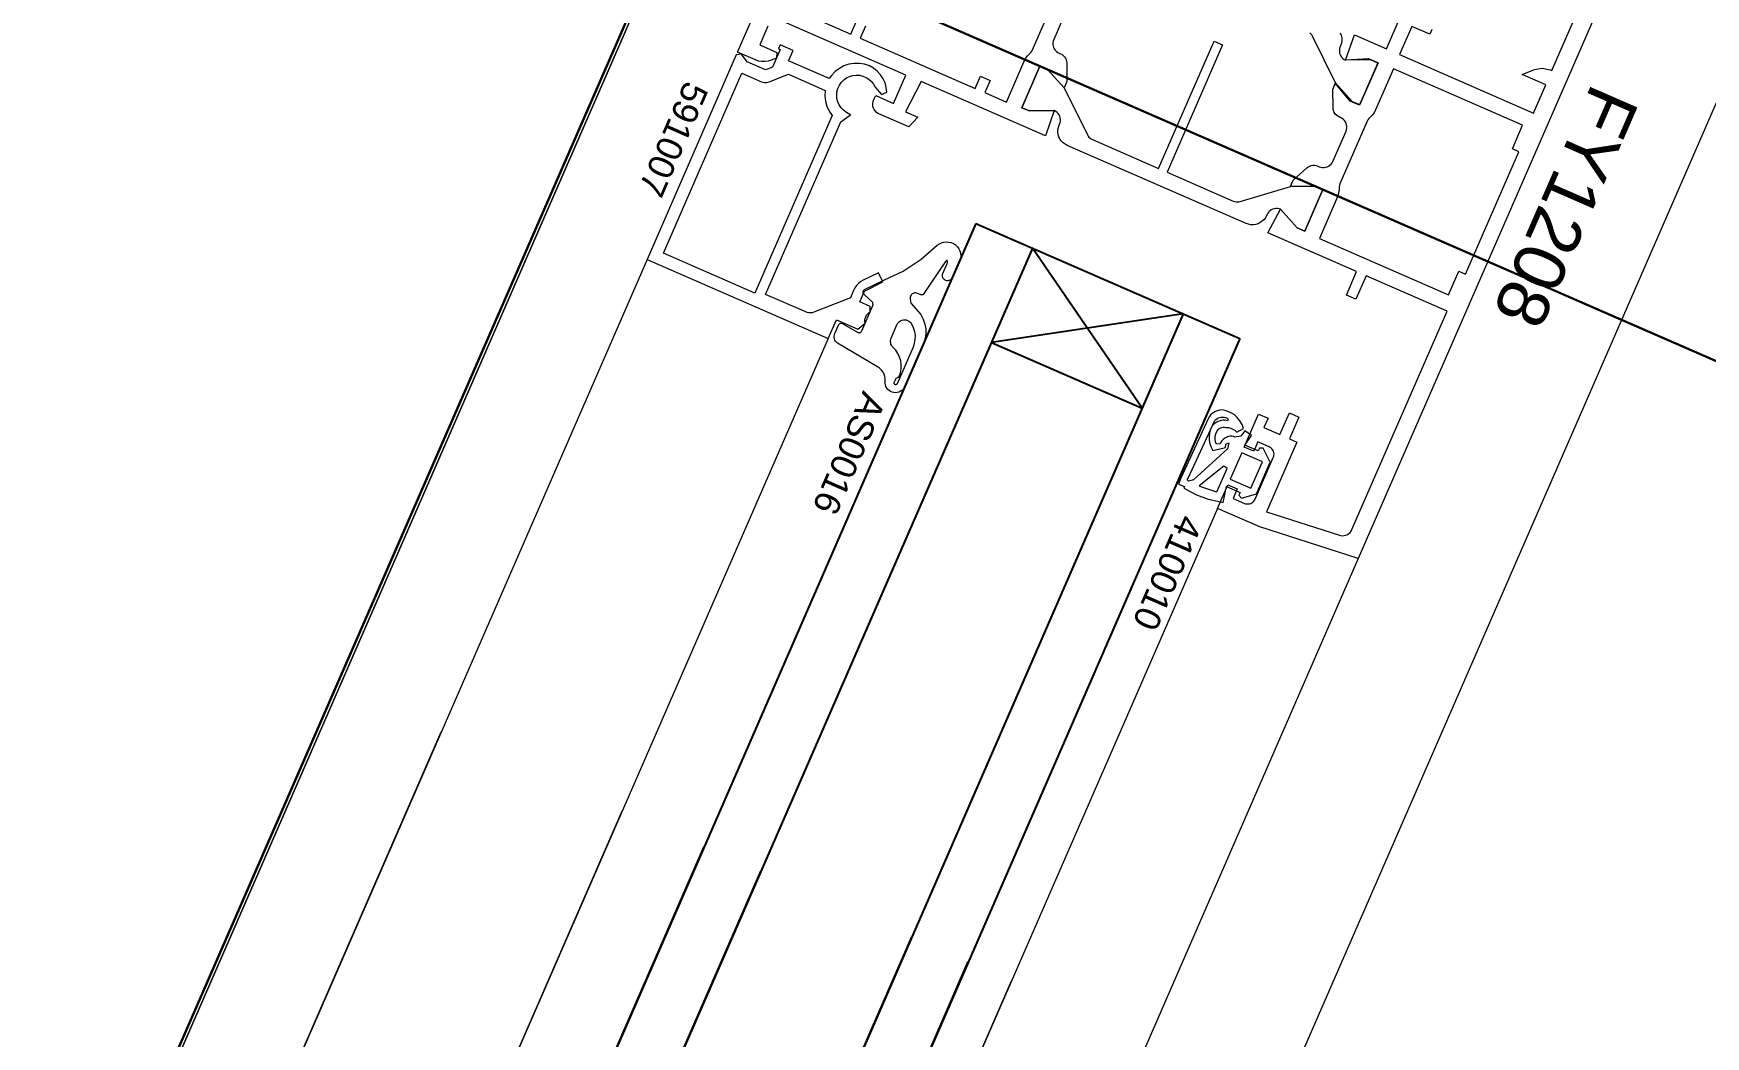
# Model space of a CAD drawing. Header units: millimetres. Extents: x -37281 to 954596, y -59787 to 956680.
# Drawn here: x 872494.2 to 872656.8, y -8706.2 to -8608.7 of the extents above; entities that cross this region are included whole.
import ezdxf
from ezdxf.enums import TextEntityAlignment as Align

# ---------------------------------------------------------------- set-up
doc = ezdxf.new("R2010")
doc.units = ezdxf.units.MM
doc.header["$MEASUREMENT"] = 0
doc.linetypes.add('Dot & Dashed', pattern=[670.277762, 352.777767, -176.388884, 0, -141.111112])
for name, color, linetype, lineweight in [('0_Pen_No__2', 8, 'Continuous', 15), ('0_Pen_No__5', 7, 'Continuous', 25), ('0_Pen_No__7', 7, 'Continuous', 35), ('0_Pen_No__9', 7, 'Continuous', 13), ('New_A-20-M_Roof_Pen_No__93', 8, 'Continuous', 13), ('New_A-25-M_Curtain_Wall_Pen_No__90', 8, 'Continuous', 20), ('New_A-25-M_Wall_Ext_Pen_No__87', 8, 'Continuous', 20)]:
    doc.layers.add(name, color=color, linetype=linetype, lineweight=lineweight)
for name, color, linetype in [('A-15-MG_Structural_Grid', 7, 'Continuous'), ('New_A-20-M_Roof', 7, 'Continuous'), ('New_A-25-M_Curtain_Wall', 7, 'Continuous'), ('New_A-25-M_Wall_Ext', 7, 'Continuous'), ('New_ArchiCAD Windows', 7, 'Continuous')]:
    doc.layers.add(name, color=color, linetype=linetype)
for name, color, linetype, lineweight, true_color in [('A-15-MG_Structural_Grid_Pen_No__163', 7, 'Continuous', 0, 0x750077), ('New_A-25-M_Curtain_Wall_Pen_No__69', 7, 'Continuous', 20, 0x606060), ('New_ArchiCAD Windows_Pen_No__23', 7, 'Continuous', 30, 0x2a2a2a)]:
    doc.layers.add(name, color=color, linetype=linetype, lineweight=lineweight, true_color=true_color)
doc.styles.add('GENERATED_STYLE_3', font='')
doc.styles.add('GENERATED_STYLE_4', font='')
doc.styles.get('GENERATED_STYLE_3').set_extended_font_data('Arial')
doc.styles.get('GENERATED_STYLE_4').set_extended_font_data('Swis721 BT')

# ---------------------------------------------------------------- blocks, each defined once
blk = doc.blocks.new('Wall_243_2', base_point=(874395.1, -4631.3))
at = {"layer": 'New_A-25-M_Wall_Ext_Pen_No__87', "linetype": 'Continuous', "flags": 128}
for points in [[(874303.43, -4591.33), (866444.97, -22613.27)], [(866536.64, -22653.24), (874395.1, -4631.3)]]:
    blk.add_lwpolyline(points, dxfattribs=at)
blk = doc.blocks.new('Wall_245_2', base_point=(874285.09, -4632.6))
at = {"layer": 'New_A-25-M_Wall_Ext_Pen_No__87', "linetype": 'Continuous', "flags": 128}
blk.add_lwpolyline([(869174.27, -16353.33), (874285.09, -4632.6)], dxfattribs=at)
blk = doc.blocks.new('Triple Window 19_2')
at = {"layer": 'New_ArchiCAD Windows_Pen_No__23', "linetype": 'Continuous'}
for p, q in [((662.5, -190), (662.5, 0)), ((662.5, 0), (725, 0)), ((725, 0), (812.5, 0))]:
    blk.add_line(p, q, dxfattribs=at)
blk = doc.blocks.new('Wall_353_2', base_point=(874468.42, -4712.54))
at = {"layer": 'New_ArchiCAD Windows', "color": 251, "linetype": 'Continuous', "lineweight": 20, "true_color": 0x606060, "xscale": -1, "zscale": 1000, "rotation": 66.44041158399281}
blk.add_blockref('Triple Window 19_2', (872821.46, -7989.17), dxfattribs=at)
blk = doc.blocks.new('Morph_2_2', base_point=(864302.5, 0))
at = {"layer": 'New_A-20-M_Roof_Pen_No__93', "linetype": 'Continuous', "flags": 128}
blk.add_lwpolyline([(866367.03, -22792.01), (874315.32, -4564.06)], dxfattribs=at)
blk = doc.blocks.new('Standard grid marker')
at = {"layer": 'A-15-MG_Structural_Grid_Pen_No__163', "linetype": 'Continuous'}
blk.add_circle((31225.95, 0), 500, dxfattribs=at)
at = {"layer": 'A-15-MG_Structural_Grid_Pen_No__163', "style": 'GENERATED_STYLE_4'}
for tag, p in [('AC_MarkerText_1_0', (-500, 41.18)), ('AC_MarkerText_1_1', (31225.95, 41.18))]:
    blk.add_attdef(tag, text='', height=350, rotation=90, dxfattribs=at).set_placement(p, align=Align.MIDDLE_CENTER)
blk = doc.blocks.new('Beam_8_2', base_point=(874303.43, -4591.33))
at = {"layer": 'New_A-25-M_Curtain_Wall_Pen_No__69', "linetype": 'Dot & Dashed'}
blk.add_line((874303.43, -4591.33), (866444.97, -22613.27), dxfattribs=at)
at = {"layer": 'New_A-25-M_Curtain_Wall_Pen_No__90', "linetype": 'Continuous'}
blk.add_line((874303.43, -4591.33), (866444.97, -22613.27), dxfattribs=at)

msp = doc.modelspace()

# ---------------------------------------------------------------- linework, layer by layer
at = {"layer": '0_Pen_No__2', "linetype": 'Continuous', "flags": 128}
for points in [[(872654.59, -8587.34), (872623.01, -8659.75), (872613.45, -8656.67), (872609.32, -8654.87)], [(872565.62, -8608), (872564.82, -8609.83), (872566.47, -8610.55), (872566.46, -8611.1), (872565.93, -8611.31), (872565.63, -8611.4), (872565.32, -8611.45), (872565, -8611.44), (872564.69, -8611.39), (872564.4, -8611.28), (872562.66, -8610.52), (872571.85, -8589.44)], [(872627.03, -8610.77), (872640.04, -8616.45), (872641.24, -8613.7), (872638.93, -8612.69), (872640.13, -8612.22), (872640.9, -8612.08), (872641.66, -8612.25), (872641.84, -8612.32), (872649.52, -8594.72)], [(872575.11, -8607.99), (872574.59, -8609.18), (872585.77, -8614.06), (872586.29, -8612.87), (872587.21, -8613.27), (872586.69, -8614.46), (872588.8, -8615.38), (872590.54, -8611.39), (872590.68, -8611.12), (872590.86, -8610.87), (872591.08, -8610.66), (872591.18, -8610.55), (872591.27, -8610.43), (872591.34, -8610.3), (872594, -8604.19)], [(872566.8, -8605.78), (872573.67, -8608.78), (872574.19, -8607.59)], [(872609.32, -8654.87), (872610.32, -8652.58), (872611.24, -8652.98), (872610.84, -8653.9), (872611.94, -8654.38), (872612.06, -8654.42), (872612.18, -8654.44), (872612.31, -8654.44), (872612.43, -8654.43), (872612.55, -8654.39), (872612.66, -8654.33), (872612.77, -8654.26), (872612.86, -8654.17), (872612.93, -8654.07), (872612.99, -8653.96), (872614.75, -8649.93), (872614.79, -8649.81), (872614.81, -8649.69), (872614.82, -8649.56), (872614.8, -8649.44), (872614.76, -8649.32), (872614.71, -8649.21), (872614.64, -8649.1), (872614.55, -8649.01), (872614.45, -8648.94), (872614.34, -8648.88), (872613.24, -8648.4), (872612.84, -8649.31), (872611.92, -8648.91), (872613.32, -8645.71), (872614.24, -8646.11), (872613.84, -8647.02), (872615.4, -8647.7), (872616.31, -8645.59), (872617.23, -8645.99), (872616.31, -8648.1), (872617.05, -8648.42), (872614.09, -8655.2), (872621.17, -8657.48), (872621.33, -8657.51), (872621.49, -8657.53), (872621.65, -8657.51), (872621.81, -8657.47), (872621.96, -8657.4), (872622.1, -8657.31), (872622.22, -8657.2), (872622.32, -8657.07), (872622.39, -8656.92), (872631.65, -8635.7), (872623.77, -8632.26), (872622.77, -8634.55), (872621.85, -8634.15), (872622.85, -8631.86), (872614.23, -8628.1), (872615.45, -8625.8), (872617.07, -8627.6), (872617.8, -8627.92), (872619.56, -8623.88), (872618.83, -8623.56), (872616.41, -8623.6), (872616.69, -8622.96), (872618.01, -8621.77), (872618.14, -8621.67), (872618.29, -8621.6), (872618.44, -8621.55), (872618.6, -8621.52), (872618.76, -8621.52), (872618.93, -8621.55), (872619.08, -8621.6), (872619.22, -8621.66), (872619.37, -8621.71), (872619.53, -8621.74), (872619.68, -8621.74), (872619.84, -8621.72), (872619.99, -8621.68), (872620.13, -8621.61), (872620.26, -8621.52), (872620.37, -8621.41), (872620.47, -8621.28), (872620.54, -8621.14), (872621.82, -8618.21), (872621.87, -8618.06), (872621.9, -8617.91), (872621.9, -8617.75), (872621.88, -8617.6), (872621.83, -8617.45), (872621.76, -8617.31), (872621.67, -8617.18), (872621.57, -8617.06), (872621.44, -8616.97), (872621.3, -8616.9), (872621.16, -8616.83), (872621.01, -8616.76), (872620.89, -8616.66), (872620.77, -8616.54), (872620.68, -8616.4), (872620.62, -8616.25), (872620.57, -8616.09), (872620.56, -8615.93), (872620.53, -8614.16), (872620.81, -8613.52), (872622.43, -8615.31), (872623.16, -8615.63), (872624.92, -8611.6), (872624.19, -8611.28), (872621.77, -8611.32), (872622.63, -8608.85), (872625.74, -8610.21), (872627.54, -8606.09)], [(872594.69, -8606.38), (872593.41, -8609.31), (872593.36, -8609.46), (872593.33, -8609.62), (872593.33, -8609.77), (872593.35, -8609.93), (872593.39, -8610.08), (872593.46, -8610.22), (872593.55, -8610.35), (872593.66, -8610.46), (872593.79, -8610.56), (872593.92, -8610.63), (872594.07, -8610.69), (872594.21, -8610.77), (872594.34, -8610.87), (872594.45, -8610.99), (872594.54, -8611.12), (872594.61, -8611.27), (872594.65, -8611.43), (872594.67, -8611.59), (872594.69, -8613.37), (872594.41, -8614.01), (872592.8, -8612.21), (872592.06, -8611.89), (872590.31, -8615.93), (872591.04, -8616.24), (872593.46, -8616.21), (872592.6, -8618.67), (872580.5, -8613.39), (872578.98, -8616.33), (872580.18, -8616.85), (872579.3, -8617.78), (872576.41, -8616.52), (872576.27, -8616.45), (872576.15, -8616.35), (872576.04, -8616.24), (872575.95, -8616.11), (872575.88, -8615.97), (872575.83, -8615.82), (872575.81, -8615.66), (872575.81, -8615.51), (872575.84, -8615.35), (872575.89, -8615.2), (872576.09, -8614.75), (872577.83, -8615.51), (872579.03, -8612.76), (872566.93, -8607.48)], [(872621.26, -8608.64), (872621.36, -8608.89), (872621.41, -8609.14), (872621.42, -8609.4), (872621.38, -8609.66), (872621.29, -8609.91), (872621.25, -8610), (872621.2, -8610.15), (872621.17, -8610.3), (872621.17, -8610.46), (872621.19, -8610.62), (872621.24, -8610.77), (872621.31, -8610.91), (872621.4, -8611.04), (872621.51, -8611.15), (872621.63, -8611.24), (872621.77, -8611.32), (872621.79, -8611.27), (872624.02, -8611.15), (872624.94, -8611.55), (872623.14, -8615.68), (872622.22, -8615.28), (872620.79, -8613.56), (872620.81, -8613.52), (872618.55, -8608.97), (872618.48, -8608.85), (872618.39, -8608.74), (872618.29, -8608.64)], [(872630.17, -8608.32), (872629.97, -8608.78), (872628.22, -8608.02), (872627.03, -8610.77)], [(872576.66, -8614.63), (872577.18, -8614.42), (872577.12, -8613.97), (872577, -8613.52), (872576.81, -8613.11), (872576.55, -8612.73), (872576.25, -8612.39), (872575.89, -8612.1), (872575.49, -8611.87), (872575.01, -8611.7), (872574.51, -8611.62), (872574, -8611.62), (872573.49, -8611.7), (872573.01, -8611.87), (872572.56, -8612.11), (872572.16, -8612.42), (872571.81, -8612.8), (872571.57, -8613.1), (872567.63, -8611.38), (872568.07, -8610.38), (872566.79, -8609.82), (872566.63, -8610.18), (872566.81, -8610.26), (872566.05, -8612), (872565.39, -8612.26), (872563.6, -8611.48), (872563.06, -8610.74), (872562.54, -8610.8), (872553.87, -8630.69), (872571.47, -8638.37), (872572.27, -8636.53), (872574.37, -8637.45), (872575.06, -8636.88), (872575.04, -8636.72), (872575.04, -8636.56), (872575.07, -8636.4), (872575.13, -8636.25), (872575.21, -8636.1), (872575.31, -8635.98), (872575.44, -8635.87), (872575.57, -8635.78), (872575.56, -8635.24), (872574.55, -8634.8), (872575.01, -8633.75), (872576.79, -8632.86), (872576.35, -8631.96), (872574.89, -8632.69), (872574.65, -8632.83), (872574.43, -8633), (872574.24, -8633.21), (872574.07, -8633.43), (872573.95, -8633.68), (872573.63, -8634.4), (872570.07, -8635.8), (872569.92, -8635.85), (872569.76, -8635.87), (872569.6, -8635.86), (872569.44, -8635.83), (872569.29, -8635.78), (872565.37, -8634.07)], [(872565.37, -8634.07), (872572.69, -8617.3), (872573.63, -8616.61), (872573.24, -8616.38), (872572.97, -8616.18), (872572.74, -8615.94), (872572.55, -8615.66), (872572.42, -8615.36), (872572.33, -8615.04), (872572.3, -8614.71), (872572.33, -8614.37), (872572.42, -8614.05), (872572.56, -8613.75), (872572.74, -8613.47), (872572.98, -8613.23), (872573.25, -8613.04), (872573.55, -8612.89), (872573.87, -8612.8), (872574.2, -8612.76), (872574.53, -8612.78), (872574.85, -8612.85), (872575.16, -8612.98), (872575.44, -8613.16), (872575.69, -8613.39), (872575.89, -8613.65), (872576.05, -8613.94), (872576.66, -8614.63)]]:
    msp.add_lwpolyline(points, dxfattribs=at)
for points in [[(872609, -8609.46), (872609.82, -8609.82), (872604.43, -8622.19), (872610.86, -8625), (872610.99, -8625.04), (872611.13, -8625.07), (872611.27, -8625.08), (872611.4, -8625.07), (872611.54, -8625.04), (872616.42, -8623.58), (872618.83, -8623.56), (872619.56, -8623.88), (872617.8, -8627.92), (872617.07, -8627.6), (872615.45, -8625.8), (872615.31, -8625.75), (872615.15, -8625.72), (872614.99, -8625.72), (872614.84, -8625.74), (872614.69, -8625.79), (872614.55, -8625.85), (872614.42, -8625.94), (872614.31, -8626.05), (872614.21, -8626.18), (872614.14, -8626.32), (872614.1, -8626.41), (872613.99, -8626.62), (872613.85, -8626.8), (872613.68, -8626.97), (872613.48, -8627.1), (872613.27, -8627.21), (872613.05, -8627.27), (872612.81, -8627.31), (872612.58, -8627.3), (872612.35, -8627.26), (872612.12, -8627.18), (872594.71, -8619.59), (872594.5, -8619.48), (872594.31, -8619.34), (872594.15, -8619.17), (872594.01, -8618.98), (872593.91, -8618.76), (872593.84, -8618.54), (872593.81, -8618.31), (872593.81, -8618.07), (872593.86, -8617.84), (872593.93, -8617.62), (872593.97, -8617.52), (872594.02, -8617.38), (872594.05, -8617.22), (872594.05, -8617.06), (872594.03, -8616.91), (872593.99, -8616.76), (872593.92, -8616.62), (872593.83, -8616.49), (872593.72, -8616.38), (872593.59, -8616.28), (872593.46, -8616.21), (872591.04, -8616.24), (872590.31, -8615.93), (872592.06, -8611.89), (872592.8, -8612.21), (872594.42, -8613.99), (872596.68, -8618.56), (872596.75, -8618.68), (872596.83, -8618.79), (872596.94, -8618.88), (872597.05, -8618.96), (872597.17, -8619.03), (872603.6, -8621.83)], [(872564.34, -8633.95), (872555.45, -8630.07), (872563.08, -8612.56), (872564.99, -8613.4), (872565.14, -8613.45), (872565.29, -8613.47), (872565.45, -8613.48), (872565.6, -8613.46), (872565.75, -8613.41), (872567.61, -8612.68), (872571.19, -8614.24), (872571.15, -8614.76), (872571.21, -8615.28), (872571.35, -8615.78), (872571.57, -8616.26), (872571.87, -8616.68)], [(872626.43, -8612.15), (872624.69, -8616.14), (872624.54, -8616.41), (872624.36, -8616.65), (872624.15, -8616.87), (872624.04, -8616.97), (872623.95, -8617.09), (872623.89, -8617.22), (872621.22, -8623.33), (872621.17, -8623.47), (872621.15, -8623.62), (872621.14, -8623.77), (872621.13, -8624.07), (872621.07, -8624.37), (872620.97, -8624.66), (872619.23, -8628.65), (872631.79, -8634.12), (872632.79, -8631.83), (872633.43, -8632.11), (872638.63, -8620.2), (872637.99, -8619.92), (872638.98, -8617.62)]]:
    msp.add_lwpolyline(points, close=True, dxfattribs=at)
at = {"layer": '0_Pen_No__5', "linetype": 'Continuous'}
for p, q in [((872585.84, -8627.18), (872445.97, -8947.92)), ((872585.84, -8627.18), (872611.5, -8638.37)), ((872591.34, -8629.57), (872451.47, -8950.32)), ((872602.01, -8645.14), (872591.34, -8629.57)), ((872606, -8635.97), (872466.14, -8956.72)), ((872606, -8635.97), (872587.34, -8638.74)), ((872611.5, -8638.37), (872471.64, -8959.12)), ((872587.34, -8638.74), (872602.01, -8645.14)), ((872431.35, -8981.46), (872559.42, -8687.75)), ((872436.85, -8983.86), (872564.92, -8690.15)), ((872451.52, -8990.25), (872579.59, -8696.55)), ((872457.02, -8992.65), (872585.09, -8698.94))]:
    msp.add_line(p, q, dxfattribs=at)
at = {"layer": '0_Pen_No__9', "linetype": 'Continuous'}
for p, q in [((872553.87, -8630.69), (872420.4, -8936.77)), ((872571.47, -8638.37), (872438, -8944.45)), ((872609.32, -8654.87), (872475.86, -8960.95)), ((872623.01, -8659.75), (872489.15, -8966.75)), ((872412.17, -8955.64), (872533.85, -8676.6)), ((872429.77, -8963.32), (872551.45, -8684.28)), ((872467.63, -8979.82), (872589.3, -8700.78))]:
    msp.add_line(p, q, dxfattribs=at)
at = {"layer": '0_Pen_No__9', "linetype": 'Continuous', "flags": 128}
for points in [[(872572.37, -8638.82), (872572.27, -8638.73), (872572.19, -8638.63), (872572.12, -8638.51), (872572.08, -8638.38), (872572.06, -8638.25), (872572.06, -8638.12), (872572.08, -8637.99), (872572.12, -8637.86), (872572.47, -8637.06), (872572.5, -8637.01), (872572.53, -8636.97), (872572.56, -8636.94), (872572.61, -8636.91), (872572.65, -8636.89), (872572.7, -8636.88), (872572.75, -8636.88), (872572.8, -8636.88), (872572.85, -8636.9), (872572.9, -8636.92), (872574.31, -8637.75), (872574.36, -8637.77), (872574.41, -8637.79), (872574.46, -8637.79), (872574.51, -8637.79), (872574.56, -8637.78), (872574.6, -8637.76), (872574.65, -8637.73), (872574.68, -8637.7), (872574.72, -8637.66), (872574.74, -8637.61), (872575.82, -8635.15), (872575.83, -8635.1), (872575.84, -8635.06), (872575.84, -8635.01), (872575.83, -8634.97), (872575.82, -8634.92), (872575.8, -8634.88), (872575.78, -8634.84), (872575.75, -8634.81), (872574.97, -8634.07), (872574.94, -8634.03), (872574.91, -8633.99), (872574.89, -8633.94), (872574.88, -8633.9), (872574.88, -8633.85), (872574.88, -8633.8), (872574.9, -8633.75), (872574.92, -8633.7), (872574.95, -8633.66), (872574.98, -8633.63), (872575.02, -8633.6), (872575.07, -8633.57), (872576.88, -8632.7), (872578.77, -8631.81), (872580.51, -8630.66), (872582.08, -8629.29), (872582.28, -8629.15), (872582.5, -8629.05), (872582.73, -8628.99), (872582.97, -8628.97), (872583.2, -8628.98), (872583.44, -8629.04), (872583.66, -8629.14), (872583.85, -8629.27), (872584.03, -8629.44), (872584.17, -8629.63), (872584.28, -8629.85), (872584.35, -8630.07), (872584.37, -8630.31), (872584.36, -8630.55), (872583.54, -8632.44), (872583.5, -8632.51), (872583.45, -8632.58), (872583.39, -8632.64), (872583.32, -8632.68), (872583.25, -8632.71), (872583.17, -8632.73), (872583.08, -8632.74), (872583, -8632.74), (872582.92, -8632.72), (872582.84, -8632.68), (872582.78, -8632.64), (872582.71, -8632.58), (872582.66, -8632.52), (872582.62, -8632.44), (872582.6, -8632.37), (872582.58, -8632.28), (872582.58, -8632.2), (872582.6, -8632.12), (872582.62, -8632.04), (872583.05, -8631.07), (872583.06, -8631.02), (872583.07, -8630.98), (872583.08, -8630.93), (872583.07, -8630.88), (872583.06, -8630.84), (872583.04, -8630.79), (872583.01, -8630.75), (872582.97, -8630.77), (872582.93, -8630.8), (872582.9, -8630.83), (872582.87, -8630.87), (872580.78, -8634), (872580.73, -8634.07), (872580.66, -8634.1), (872580.62, -8634.11), (872580.57, -8634.12), (872580.52, -8634.12), (872580.47, -8634.11), (872580.43, -8634.09), (872580.15, -8633.97), (872580.06, -8633.94), (872579.98, -8633.93), (872579.89, -8633.93), (872579.81, -8633.95), (872579.72, -8633.98), (872579.65, -8634.02), (872579.58, -8634.08), (872579.53, -8634.15), (872579.49, -8634.23), (872579.46, -8634.31), (872579.45, -8634.4), (872579.45, -8634.48), (872579.48, -8634.79), (872579.49, -8634.84), (872579.51, -8634.88), (872579.53, -8634.92), (872579.55, -8634.95), (872580.48, -8636.04), (872580.52, -8636.1), (872580.56, -8636.16), (872580.7, -8636.47), (872580.87, -8636.95), (872580.96, -8637.44), (872580.96, -8637.94), (872580.88, -8638.44), (872580.72, -8638.91), (872578.92, -8643.03), (872578.84, -8643.18), (872578.74, -8643.31), (872578.62, -8643.42), (872578.48, -8643.51), (872578.33, -8643.58), (872578.17, -8643.62), (872578, -8643.63), (872577.84, -8643.62), (872577.68, -8643.58), (872577.52, -8643.51), (872577.39, -8643.42), (872577.26, -8643.31), (872577.16, -8643.18), (872577.09, -8643.03), (872577.03, -8642.87), (872577.01, -8642.71), (872577.01, -8642.54), (872577.01, -8642.3), (872576.98, -8642.06), (872576.9, -8641.83), (872576.79, -8641.61), (872576.65, -8641.42), (872576.47, -8641.25), (872576.27, -8641.11)], [(872578.16, -8637.03), (872578.22, -8636.91), (872578.31, -8636.8), (872578.41, -8636.71), (872578.52, -8636.64), (872578.64, -8636.59), (872578.78, -8636.56), (872578.91, -8636.55), (872579.05, -8636.56), (872579.18, -8636.6), (872579.3, -8636.66), (872579.41, -8636.74), (872579.5, -8636.83), (872579.58, -8636.94), (872579.75, -8637.3), (872579.87, -8637.67), (872579.92, -8638.06), (872579.91, -8638.45), (872579.84, -8638.84), (872579.72, -8639.21), (872578.17, -8642.76), (872578.16, -8642.78), (872578.14, -8642.8), (872578.12, -8642.82), (872578.1, -8642.83), (872578.08, -8642.84), (872578.06, -8642.85), (872578.03, -8642.85), (872578.01, -8642.85), (872577.98, -8642.84), (872577.96, -8642.83), (872577.94, -8642.82), (872577.92, -8642.8), (872577.9, -8642.78), (872577.89, -8642.76), (872577.88, -8642.74), (872577.88, -8642.71), (872577.88, -8642.69), (872577.88, -8642.66), (872577.89, -8642.64), (872578.04, -8642.3), (872578.06, -8642.26), (872578.09, -8642.23), (872578.12, -8642.19), (872578.16, -8642.17), (872578.2, -8642.15), (872578.24, -8642.13), (872578.29, -8642.12), (872578.34, -8642.12), (872578.37, -8642.04), (872578.5, -8641.68), (872578.57, -8641.3), (872578.58, -8640.92), (872578.53, -8640.54), (872578.42, -8640.17), (872578.26, -8639.82), (872578.05, -8639.5), (872577.79, -8639.22), (872577.7, -8639.13), (872577.63, -8639.02), (872577.58, -8638.91), (872577.55, -8638.79), (872577.53, -8638.67), (872577.54, -8638.55), (872577.56, -8638.43), (872577.6, -8638.31)], [(872608.41, -8646.15), (872605.75, -8651.92), (872605.53, -8652.5), (872606.11, -8652.73), (872606.04, -8652.89), (872606.19, -8652.98), (872607.27, -8653.55), (872608.41, -8653.97), (872609.6, -8654.24), (872609.88, -8654.29), (872610.21, -8652.75), (872611.53, -8653.32), (872611.41, -8653.6), (872611.65, -8653.87), (872613.11, -8653.44), (872614.45, -8650.38), (872613.77, -8649.01), (872613.4, -8649.02), (872613.28, -8649.29), (872611.97, -8648.72), (872612.62, -8647.78), (872611.97, -8647.32), (872611.6, -8647.85), (872610.98, -8647.94), (872610.88, -8647.89), (872610.76, -8647.85), (872610.64, -8647.84), (872610.52, -8647.84), (872610.4, -8647.87), (872610.29, -8647.91), (872610.19, -8647.97), (872610.03, -8648.05), (872609.89, -8648.16), (872609.76, -8648.29), (872609.66, -8648.44), (872609.59, -8648.61), (872609.22, -8648.62), (872609.14, -8648.4), (872609.11, -8648.18), (872609.1, -8647.96), (872609.14, -8647.73), (872609.21, -8647.52), (872609.31, -8647.31), (872609.39, -8647.21), (872609.5, -8647.12), (872609.61, -8647.05), (872609.74, -8647), (872609.87, -8646.98), (872610.01, -8646.98), (872610.14, -8647), (872610.38, -8647.02), (872610.61, -8647.08), (872610.83, -8647.18), (872611.03, -8647.3), (872611.21, -8647.46), (872611.86, -8647.12), (872611.72, -8646.72), (872611.51, -8646.36), (872611.25, -8646.03), (872610.93, -8645.76), (872610.57, -8645.54), (872610.18, -8645.39), (872609.77, -8645.3), (872609.53, -8645.32), (872609.29, -8645.38), (872609.07, -8645.47), (872608.87, -8645.6), (872608.69, -8645.75), (872608.53, -8645.94)], [(872606.47, -8651.93), (872609.08, -8646.34), (872609.17, -8646.23), (872609.29, -8646.14), (872609.41, -8646.07), (872609.55, -8646.02), (872609.69, -8645.99), (872609.84, -8645.99), (872609.98, -8646.01), (872610.12, -8646.05), (872610.25, -8646.11), (872610.37, -8646.2), (872610.3, -8646.35), (872610.06, -8646.31), (872609.83, -8646.31), (872609.59, -8646.35), (872609.37, -8646.43), (872609.16, -8646.54), (872608.97, -8646.69), (872608.81, -8646.86), (872608.65, -8647.18), (872608.55, -8647.53), (872608.5, -8647.88), (872608.51, -8648.24), (872608.58, -8648.59), (872608.7, -8648.93), (872608.88, -8649.24), (872610.11, -8648.94), (872610.13, -8648.63), (872610.42, -8648.5), (872610.31, -8649.09), (872607, -8652.08), (872606.5, -8652.23), (872606.38, -8652.09)], [(872610.56, -8652.03), (872612.58, -8652.91), (872613.7, -8650.34), (872611.68, -8649.46)], [(872609.14, -8653.23), (872609.26, -8653.26), (872610.25, -8651), (872609.94, -8650.77), (872607.53, -8652.68), (872607.76, -8652.78)]]:
    msp.add_lwpolyline(points, close=True, dxfattribs=at)

# ---------------------------------------------------------------- block references
at = {"layer": 'A-15-MG_Structural_Grid', "color": 8, "linetype": 'Continuous', "lineweight": 15, "zscale": 1000, "rotation": 246.440411583993}
msp.add_blockref('Standard grid marker', (884817.18, 19955.36), dxfattribs=at)
at = {"layer": 'New_A-20-M_Roof', "linetype": 'Continuous', "lineweight": 0}
msp.add_blockref('Morph_2_2', (864302.5, 0), dxfattribs=at)
at = {"layer": 'New_A-25-M_Curtain_Wall', "color": 8, "lineweight": 20}
msp.add_blockref('Beam_8_2', (874303.43, -4591.33), dxfattribs=at)
at = {"layer": 'New_A-25-M_Wall_Ext', "color": 250, "lineweight": 50, "true_color": 0x2a2a2a}
for name, p in [('Wall_245_2', (874285.09, -4632.6)), ('Wall_353_2', (874468.42, -4712.54)), ('Wall_243_2', (874395.1, -4631.3))]:
    msp.add_blockref(name, p, dxfattribs=at)

# ---------------------------------------------------------------- texts
at = {"layer": '0_Pen_No__7', "linetype": 'Continuous', "attachment_point": 7, "rotation": 246.4404, "style": 'GENERATED_STYLE_3'}
for s, insert, char_height in [('\\A1;{\\fArial|b0|i0|c0|p34;591007}', (872557.57, -8613.16), 2.5), ('\\A1;{\\fArial|b0|i0|c0|p34;FY1208}', (872645.73, -8613.35), 5), ('\\A1;{\\fArial|b0|i0|c0|p34;AS0016}', (872574.84, -8643.35), 2.5), ('\\A1;{\\fArial|b0|i0|c0|p34;410010}', (872605.63, -8655.29), 2.5)]:
    msp.add_mtext(s, dxfattribs=dict(at, insert=insert, char_height=char_height))

doc.saveas('drawing.dxf')
